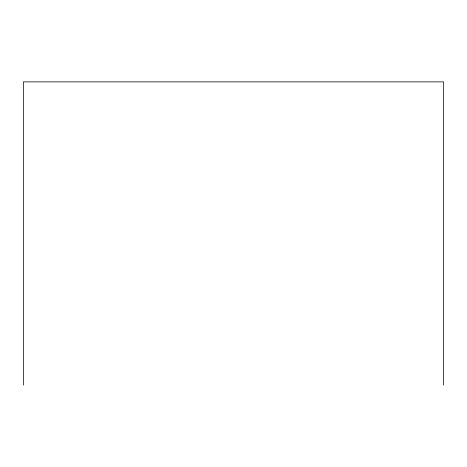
<?xml version="1.0" encoding="UTF-8"?>
<svg xmlns="http://www.w3.org/2000/svg" width="467" height="467" viewBox="0 0 467 467"><rect width="100%" height="100%" fill="white"/><g stroke="black" fill="none" stroke-linecap="round" stroke-linejoin="round"><path stroke-width="0.7" d="M443.65 385.123L443.65 81.877L23.35 81.877L23.35 385.123"/></g></svg>
